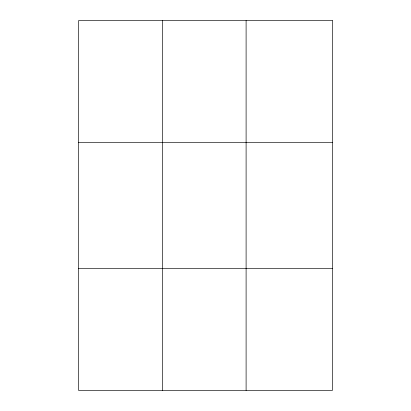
<?xml version="1.0" encoding="UTF-8"?>
<svg xmlns="http://www.w3.org/2000/svg" width="411" height="411" viewBox="0 0 411 411"><rect width="100%" height="100%" fill="white"/><g stroke="black" fill="none" stroke-linecap="round" stroke-linejoin="round"><path stroke-width="0.62" d="M162.36 390.45L162.36 20.55M246.102 390.45L246.102 20.55M78.619 142.617L332.381 142.617M78.619 268.383L332.381 268.383M332.381 20.55L332.381 390.45L78.619 390.45L78.619 20.55L332.381 20.55"/></g></svg>
